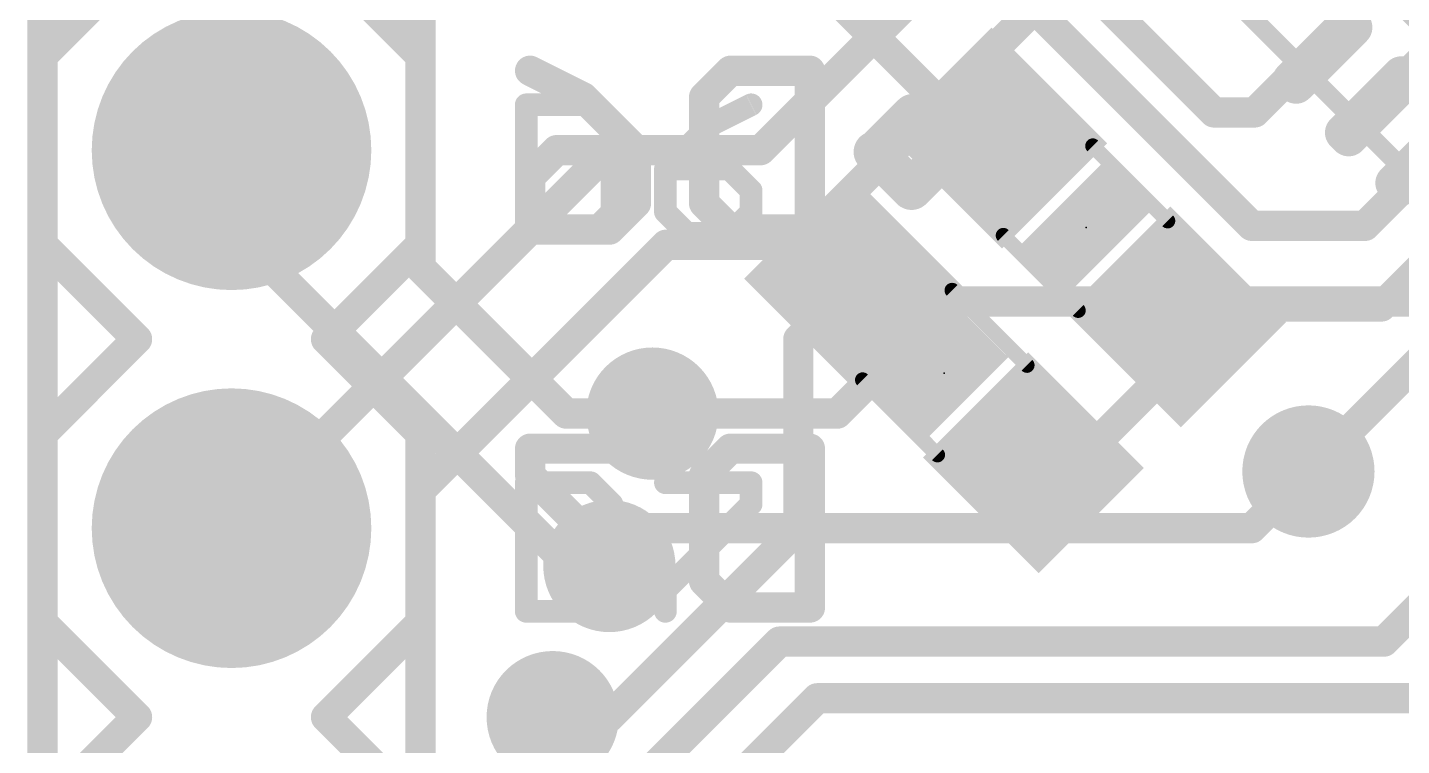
# Model space of a CAD drawing. Extents: x -20 to 87, y -16 to 68.
# Drawn here: x -0.1 to 9.13, y 15.05 to 19.87 of the extents above; entities that cross this region are included whole.
import ezdxf

# ---------------------------------------------------------------- set-up
doc = ezdxf.new("R2010")
doc.units = 0
for name, color, linetype in [('1', 12, 'CONTINUOUS'), ('16', 132, 'CONTINUOUS'), ('17', 110, 'CONTINUOUS'), ('18', 110, 'CONTINUOUS'), ('20', 53, 'CONTINUOUS'), ('21', 41, 'CONTINUOUS'), ('22', 40, 'CONTINUOUS'), ('23', 53, 'CONTINUOUS'), ('51', 53, 'CONTINUOUS')]:
    doc.layers.add(name, color=color, linetype=linetype)

# ---------------------------------------------------------------- blocks, each defined once
blk = doc.blocks.new('RECT')
blk.add_solid([(-0.5, -0.5), (0.5, -0.5), (-0.5, 0.5), (0.5, 0.5)])
blk = doc.blocks.new('ROUNDP')
at = {"const_width": 0.5}
blk.add_lwpolyline([(0, -0.25, 1), (0, 0.25, 1), (0, -0.25)], format="xyb", dxfattribs=at)
blk = doc.blocks.new('RECT128000X48000R85')
at = {"const_width": 0.1275}
blk.add_lwpolyline([(0.3362, -0.0225), (0.3362, 0.0225, 0.4142), (0.2725, 0.0863), (-0.2725, 0.0863, 0.4142), (-0.3362, 0.0225), (-0.3362, -0.0225, 0.4142), (-0.2725, -0.0863), (0.2725, -0.0863, 0.4142)], format="xyb", close=True, dxfattribs=at)
blk.add_solid([(-0.2979, -0.0479), (0.2979, -0.0479), (-0.2979, 0.0479), (0.2979, 0.0479)])
blk = doc.blocks.new('ROUNDV')
at = {"const_width": 0.5}
blk.add_lwpolyline([(0, -0.25, 1), (0, 0.25, 1), (0, -0.25)], format="xyb", dxfattribs=at)

msp = doc.modelspace()

# ---------------------------------------------------------------- linework, layer by layer
at = {"layer": '1', "const_width": 0.2032}
for points in [[(8.128, 18.542), (3.175, 23.495)], [(7.874, 19.304), (5.08, 22.098)], [(2.54, 20.32), (2.54, 18.26)], [(6.268, 19.132), (5.08, 20.32)], [(8.543, 19.6986), (8.1484, 19.304)], [(8.6029, 19.6986), (8.543, 19.6986)], [(8.9564, 19.3451), (9.2963, 19.685)], [(8.1484, 19.304), (7.874, 19.304)], [(6.414, 19.132), (6.268, 19.132)], [(1.3, 19.02), (1.27, 19.05)], [(1.3, 18.5), (1.3, 19.02)], [(9.295, 18.947), (8.89, 18.542)], [(5.459, 18.152), (5.459, 18.671)], [(9.6486, 18.6486), (9, 18)], [(3.544, 16.256), (1.3, 18.5)], [(8.89, 18.542), (8.128, 18.542)], [(9.9323, 18.3143), (8.509, 16.891)], [(2.54, 18.26), (3.52, 17.28)], [(5.452, 18.152), (5.08, 17.78)], [(5.459, 18.152), (5.452, 18.152)], [(7.6861, 18), (7.616, 17.93)], [(7.616, 17.93), (7.616, 17.616)], [(9, 18), (7.6861, 18)], [(5.08, 17.78), (5.08, 16.51)], [(7.616, 17.616), (7, 17)], [(4.099, 17.28), (3.52, 17.28)], [(6.7111, 17), (6.661, 16.95)], [(7, 17), (6.7111, 17)], [(3.81, 15.24), (5.08, 16.51)], [(3.81, 16.256), (3.544, 16.256)], [(9.017, 15.748), (9.398, 16.129)], [(3.175, 13.97), (4.953, 15.748)], [(4.953, 15.748), (9.017, 15.748)], [(5.207, 15.367), (1.27, 11.43)], [(5.207, 15.367), (9.525, 15.367)], [(3.429, 15.24), (3.81, 15.24)]]:
    msp.add_lwpolyline(points, dxfattribs=at)
at = {"layer": '1', "const_width": 0.1016}
for points in [[(8.543, 19.7494, 1), (8.543, 19.6478)], [(8.5789, 19.6627, 1), (8.5071, 19.7345)], [(8.6029, 19.6478, 1), (8.6029, 19.7494)], [(7.874, 19.3548, 1), (7.874, 19.2532)], [(8.1484, 19.2532, 1), (8.1484, 19.3548)], [(8.9205, 19.381, 1), (8.9923, 19.3091)], [(7.8381, 19.2681, 1), (7.9099, 19.3399)], [(8.1125, 19.3399, 1), (8.1843, 19.2681)], [(6.268, 19.1828, 1), (6.268, 19.0812)], [(6.232, 19.0961, 1), (6.3039, 19.168)], [(6.414, 19.0812, 1), (6.414, 19.1828)], [(1.3059, 19.0859, 1), (1.2341, 19.0141)], [(1.3508, 19.02, 1), (1.2492, 19.02)], [(1.2641, 18.9841, 1), (1.3359, 19.0559)], [(5.5098, 18.671, 1), (5.4082, 18.671)], [(1.3359, 18.5359, 1), (1.2641, 18.4641)], [(8.128, 18.5928, 1), (8.128, 18.4912)], [(8.0921, 18.5061, 1), (8.1639, 18.5779)], [(8.8541, 18.5779, 1), (8.9259, 18.5061)], [(8.89, 18.4912, 1), (8.89, 18.5928)], [(1.2492, 18.5, 1), (1.3508, 18.5)], [(2.5759, 18.2959, 1), (2.5041, 18.2241)], [(2.4892, 18.26, 1), (2.5908, 18.26)], [(5.452, 18.2028, 1), (5.452, 18.1012)], [(5.4082, 18.152, 1), (5.5098, 18.152)], [(5.488, 18.1161, 1), (5.4161, 18.188)], [(5.459, 18.1012, 1), (5.459, 18.2028)], [(7.6668, 17.93, 1), (7.5652, 17.93)], [(7.5801, 17.9659, 1), (7.652, 17.894)], [(7.6861, 18.0508, 1), (7.6861, 17.9492)], [(7.722, 17.9641, 1), (7.6502, 18.0359)], [(8.9641, 18.0359, 1), (9.0359, 17.9641)], [(9, 17.9492, 1), (9, 18.0508)], [(5.1308, 17.78, 1), (5.0292, 17.78)], [(5.0441, 17.8159, 1), (5.1159, 17.7441)], [(7.5652, 17.616, 1), (7.6668, 17.616)], [(7.652, 17.5801, 1), (7.5801, 17.652)], [(3.52, 17.3308, 1), (3.52, 17.2292)], [(3.4841, 17.2441, 1), (3.5559, 17.3159)], [(4.099, 17.2292, 1), (4.099, 17.3308)], [(6.7111, 17.0508, 1), (6.7111, 16.9492)], [(6.747, 16.9641, 1), (6.6752, 17.0359)], [(7, 16.9492, 1), (7, 17.0508)], [(6.6251, 16.9859, 1), (6.697, 16.914)], [(6.9641, 17.0359, 1), (7.0359, 16.9641)], [(8.4731, 16.9269, 1), (8.5449, 16.8551)], [(5.0292, 16.51, 1), (5.1308, 16.51)], [(5.1159, 16.4741, 1), (5.0441, 16.5459)], [(3.544, 16.3068, 1), (3.544, 16.2052)], [(3.81, 16.2052, 1), (3.81, 16.3068)], [(3.5081, 16.2201, 1), (3.5799, 16.2919)], [(4.953, 15.7988, 1), (4.953, 15.6972)], [(4.9889, 15.7121, 1), (4.9171, 15.7839)], [(8.9811, 15.7839, 1), (9.0529, 15.7121)], [(9.017, 15.6972, 1), (9.017, 15.7988)], [(5.207, 15.4178, 1), (5.207, 15.3162)], [(5.2429, 15.3311, 1), (5.1711, 15.4029)], [(3.429, 15.2908, 1), (3.429, 15.1892)], [(3.81, 15.1892, 1), (3.81, 15.2908)], [(3.7741, 15.2759, 1), (3.8459, 15.2041)]]:
    msp.add_lwpolyline(points, format="xyb", dxfattribs=at)
at = {"layer": '16', "const_width": 0.2032}
for points in [[(4.826, 19.05), (6.858, 21.082)], [(8.128, 21.082), (9.652, 19.558)], [(6.985, 20.32), (5.08, 18.415)], [(1.27, 16.51), (3.81, 19.05)], [(3.81, 19.05), (4.826, 19.05)], [(4.191, 18.415), (2.54, 16.764)], [(5.08, 18.415), (4.191, 18.415)], [(5.342, 17.28), (6.096, 18.034)], [(6.096, 18.034), (11.557, 18.034)], [(4.099, 17.28), (5.342, 17.28)], [(8.128, 16.51), (8.509, 16.891)], [(2.54, 16.764), (2.54, 7.62)], [(4.064, 16.51), (3.81, 16.256)], [(8.128, 16.51), (4.064, 16.51)], [(3.937, 16.383), (3.81, 16.256)], [(4.064, 16.383), (3.937, 16.383)]]:
    msp.add_lwpolyline(points, dxfattribs=at)
at = {"layer": '16', "const_width": 0.1016}
for points in [[(3.81, 19.1008, 1), (3.81, 18.9992)], [(3.8459, 19.0141, 1), (3.7741, 19.0859)], [(4.7901, 19.0859, 1), (4.8619, 19.0141)], [(4.826, 18.9992, 1), (4.826, 19.1008)], [(4.191, 18.4658, 1), (4.191, 18.3642)], [(4.2269, 18.3791, 1), (4.1551, 18.4509)], [(5.0441, 18.4509, 1), (5.1159, 18.3791)], [(5.08, 18.3642, 1), (5.08, 18.4658)], [(6.096, 18.0848, 1), (6.096, 17.9832)], [(6.1319, 17.9981, 1), (6.0601, 18.0699)], [(4.099, 17.3308, 1), (4.099, 17.2292)], [(5.3061, 17.3159, 1), (5.3779, 17.2441)], [(5.342, 17.2292, 1), (5.342, 17.3308)], [(8.5449, 16.8551, 1), (8.4731, 16.9269)], [(2.5908, 16.764, 1), (2.4892, 16.764)], [(2.5041, 16.7999, 1), (2.5759, 16.7281)], [(1.2341, 16.5459, 1), (1.3059, 16.4741)], [(4.064, 16.5608, 1), (4.064, 16.4592)], [(4.0999, 16.4741, 1), (4.0281, 16.5459)], [(8.0921, 16.5459, 1), (8.1639, 16.4741)], [(8.128, 16.4592, 1), (8.128, 16.5608)], [(3.937, 16.4338, 1), (3.937, 16.3322)], [(3.9729, 16.3471, 1), (3.9011, 16.4189)], [(4.064, 16.3322, 1), (4.064, 16.4338)], [(3.7741, 16.2919, 1), (3.8459, 16.2201)], [(3.7741, 16.2919, 1), (3.8459, 16.2201)]]:
    msp.add_lwpolyline(points, format="xyb", dxfattribs=at)
at = {"layer": '20', "const_width": 0.2032}
msp.add_lwpolyline([(0, 0), (0, 43.18)], dxfattribs=at)
at = {"layer": '21'}
for points, const_width in [([(0.635, 20.32), (0, 19.685)], 0.2032), ([(2.54, 19.685), (1.905, 20.32)], 0.2032), ([(0, 18.415), (0, 19.685)], 0.2032), ([(2.54, 19.685), (2.54, 18.415)], 0.2032), ([(3.2512, 19.3555), (3.2512, 18.4912)], 0.1524), ([(3.6834, 19.3555), (3.2512, 19.3555)], 0.1524), ([(3.8274, 19.2115), (3.6834, 19.3555)], 0.1524), ([(4.7629, 19.3555), (4.4748, 19.2115)], 0.1524), ([(5.6007, 19.0386), (5.8507, 19.2886)], 0.2794), ([(5.8507, 19.2886), (6.3506, 18.7886)], 0.2794), ([(3.8274, 18.6353), (3.8274, 19.2115)], 0.1524), ([(4.4748, 19.2115), (4.1867, 18.9234)], 0.1524), ([(6.3506, 18.7886), (6.6006, 19.0386)], 0.2794), ([(4.1867, 18.9234), (4.1867, 18.6353)], 0.1524), ([(4.6189, 18.9234), (4.1867, 18.9234)], 0.1524), ([(4.7629, 18.7793), (4.6189, 18.9234)], 0.1524), ([(4.7629, 18.6353), (4.7629, 18.7793)], 0.1524), ([(3.6834, 18.4912), (3.8274, 18.6353)], 0.1524), ([(4.1867, 18.6353), (4.3308, 18.4912)], 0.1524), ([(4.6189, 18.4912), (4.7629, 18.6353)], 0.1524), ([(3.2512, 18.4912), (3.6834, 18.4912)], 0.1524), ([(4.3308, 18.4912), (4.6189, 18.4912)], 0.1524), ([(0.635, 17.78), (0, 18.415)], 0.2032), ([(2.54, 18.415), (1.905, 17.78)], 0.2032), ([(0.635, 17.78), (0, 17.145)], 0.2032), ([(2.54, 17.145), (1.905, 17.78)], 0.2032), ([(0, 15.875), (0, 17.145)], 0.2032), ([(2.54, 17.145), (2.54, 15.875)], 0.2032), ([(3.2512, 16.8155), (3.2512, 15.9512)], 0.1524), ([(3.6834, 16.8155), (3.2512, 16.8155)], 0.1524), ([(3.8274, 16.6715), (3.6834, 16.8155)], 0.1524), ([(4.1867, 16.8155), (4.7629, 16.8155)], 0.1524), ([(4.7629, 16.8155), (4.7629, 16.6715)], 0.1524), ([(3.8274, 16.0953), (3.8274, 16.6715)], 0.1524), ([(4.7629, 16.6715), (4.1867, 16.0953)], 0.1524), ([(3.6834, 15.9512), (3.8274, 16.0953)], 0.1524), ([(4.1867, 16.0953), (4.1867, 15.9512)], 0.1524), ([(3.2512, 15.9512), (3.6834, 15.9512)], 0.1524), ([(0.635, 15.24), (0, 15.875)], 0.2032), ([(2.54, 15.875), (1.905, 15.24)], 0.2032), ([(0, 14.605), (0.635, 15.24)], 0.2032), ([(1.905, 15.24), (2.54, 14.605)], 0.2032)]:
    msp.add_lwpolyline(points, dxfattribs=dict(at, const_width=const_width))
for points, const_width in [([(0.0508, 19.685, 1), (-0.0508, 19.685)], 0.1016), ([(-0.0359, 19.7209, 1), (0.0359, 19.6491)], 0.1016), ([(2.5908, 19.685, 1), (2.4892, 19.685)], 0.1016), ([(2.5041, 19.6491, 1), (2.5759, 19.7209)], 0.1016), ([(3.2893, 19.3555, 1), (3.2131, 19.3555)], 0.0762), ([(3.2512, 19.3936, 1), (3.2512, 19.3174)], 0.0762), ([(3.7103, 19.3825, 1), (3.6564, 19.3286)], 0.0762), ([(3.6834, 19.3174, 1), (3.6834, 19.3936)], 0.0762), ([(4.78, 19.3215, 1), (4.7459, 19.3896)], 0.0762), ([(5.9001, 19.338, 1), (5.8013, 19.2392)], 0.1397), ([(5.9001, 19.2392, 1), (5.8013, 19.338)], 0.1397), ([(3.8655, 19.2115, 1), (3.7893, 19.2115)], 0.0762), ([(3.8005, 19.1845, 1), (3.8544, 19.2384)], 0.0762), ([(4.4578, 19.2456, 1), (4.4919, 19.1774)], 0.0762), ([(4.5018, 19.1845, 1), (4.4479, 19.2384)], 0.0762), ([(5.5513, 19.088, 1), (5.6501, 18.9892)], 0.1397), ([(6.65, 18.9892, 1), (6.5512, 19.088)], 0.1397), ([(4.2248, 18.9234, 1), (4.1486, 18.9234)], 0.0762), ([(4.1867, 18.9615, 1), (4.1867, 18.8853)], 0.0762), ([(4.1598, 18.9503, 1), (4.2137, 18.8964)], 0.0762), ([(4.6458, 18.9503, 1), (4.5919, 18.8964)], 0.0762), ([(4.6189, 18.8853, 1), (4.6189, 18.9615)], 0.0762), ([(4.801, 18.7793, 1), (4.7248, 18.7793)], 0.0762), ([(4.736, 18.7524, 1), (4.7899, 18.8063)], 0.0762), ([(6.3012, 18.838, 1), (6.4, 18.7392)], 0.1397), ([(6.3012, 18.7392, 1), (6.4, 18.838)], 0.1397), ([(3.7893, 18.6353, 1), (3.8655, 18.6353)], 0.0762), ([(3.8544, 18.6083, 1), (3.8005, 18.6622)], 0.0762), ([(4.2137, 18.6622, 1), (4.1598, 18.6083)], 0.0762), ([(4.1486, 18.6353, 1), (4.2248, 18.6353)], 0.0762), ([(4.7248, 18.6353, 1), (4.801, 18.6353)], 0.0762), ([(4.7899, 18.6083, 1), (4.736, 18.6622)], 0.0762), ([(3.2512, 18.5293, 1), (3.2512, 18.4531)], 0.0762), ([(3.6834, 18.4531, 1), (3.6834, 18.5293)], 0.0762), ([(4.3308, 18.5293, 1), (4.3308, 18.4531)], 0.0762), ([(4.6189, 18.4531, 1), (4.6189, 18.5293)], 0.0762), ([(0.0359, 18.4509, 1), (-0.0359, 18.3791)], 0.1016), ([(2.5759, 18.3791, 1), (2.5041, 18.4509)], 0.1016), ([(3.2131, 18.4912, 1), (3.2893, 18.4912)], 0.0762), ([(3.6564, 18.5181, 1), (3.7103, 18.4643)], 0.0762), ([(4.3038, 18.4643, 1), (4.3577, 18.5181)], 0.0762), ([(4.5919, 18.5181, 1), (4.6458, 18.4643)], 0.0762), ([(-0.0508, 18.415, 1), (0.0508, 18.415)], 0.1016), ([(2.4892, 18.415, 1), (2.5908, 18.415)], 0.1016), ([(0.6709, 17.7441, 1), (0.5991, 17.8159)], 0.1016), ([(0.5991, 17.7441, 1), (0.6709, 17.8159)], 0.1016), ([(1.9409, 17.8159, 1), (1.8691, 17.7441)], 0.1016), ([(1.8691, 17.8159, 1), (1.9409, 17.7441)], 0.1016), ([(0.0508, 17.145, 1), (-0.0508, 17.145)], 0.1016), ([(-0.0359, 17.1809, 1), (0.0359, 17.1091)], 0.1016), ([(2.5908, 17.145, 1), (2.4892, 17.145)], 0.1016), ([(2.5041, 17.1091, 1), (2.5759, 17.1809)], 0.1016), ([(3.2893, 16.8155, 1), (3.2131, 16.8155)], 0.0762), ([(3.2512, 16.8536, 1), (3.2512, 16.7774)], 0.0762), ([(3.7103, 16.8425, 1), (3.6564, 16.7886)], 0.0762), ([(3.6834, 16.7774, 1), (3.6834, 16.8536)], 0.0762), ([(4.1867, 16.8536, 1), (4.1867, 16.7774)], 0.0762), ([(4.801, 16.8155, 1), (4.7248, 16.8155)], 0.0762), ([(4.7629, 16.7774, 1), (4.7629, 16.8536)], 0.0762), ([(3.8655, 16.6715, 1), (3.7893, 16.6715)], 0.0762), ([(3.8005, 16.6445, 1), (3.8544, 16.6984)], 0.0762), ([(4.7899, 16.6445, 1), (4.736, 16.6984)], 0.0762), ([(4.7248, 16.6715, 1), (4.801, 16.6715)], 0.0762), ([(3.8544, 16.0683, 1), (3.8005, 16.1222)], 0.0762), ([(4.2248, 16.0953, 1), (4.1486, 16.0953)], 0.0762), ([(3.7893, 16.0953, 1), (3.8655, 16.0953)], 0.0762), ([(4.1598, 16.1222, 1), (4.2137, 16.0683)], 0.0762), ([(3.2512, 15.9893, 1), (3.2512, 15.9131)], 0.0762), ([(3.2131, 15.9512, 1), (3.2893, 15.9512)], 0.0762), ([(3.6564, 15.9781, 1), (3.7103, 15.9243)], 0.0762), ([(3.6834, 15.9131, 1), (3.6834, 15.9893)], 0.0762), ([(4.1486, 15.9512, 1), (4.2248, 15.9512)], 0.0762), ([(0.0359, 15.9109, 1), (-0.0359, 15.8391)], 0.1016), ([(-0.0508, 15.875, 1), (0.0508, 15.875)], 0.1016), ([(2.4892, 15.875, 1), (2.5908, 15.875)], 0.1016), ([(2.5759, 15.8391, 1), (2.5041, 15.9109)], 0.1016), ([(0.6709, 15.2041, 1), (0.5991, 15.2759)], 0.1016), ([(1.9409, 15.2759, 1), (1.8691, 15.2041)], 0.1016), ([(0.5991, 15.2041, 1), (0.6709, 15.2759)], 0.1016), ([(1.8691, 15.2759, 1), (1.9409, 15.2041)], 0.1016)]:
    msp.add_lwpolyline(points, format="xyb", dxfattribs=dict(at, const_width=const_width))
at = {"layer": '22'}
for points, const_width in [([(3.277, 19.5843), (3.6329, 19.4064)], 0.2032), ([(4.4464, 19.4064), (4.6243, 19.5843)], 0.2032), ([(4.6243, 19.5843), (5.1582, 19.5843)], 0.2032), ([(5.1582, 19.5843), (5.1582, 18.5166)], 0.2032), ([(3.6329, 19.4064), (3.9888, 19.0505)], 0.2032), ([(4.4464, 18.6945), (4.4464, 19.4064)], 0.2032), ([(6.3413, 19.2886), (5.8414, 18.7886)], 0.2794), ([(6.5913, 19.0386), (6.3413, 19.2886)], 0.2794), ([(3.277, 18.8725), (3.4549, 19.0505)], 0.2032), ([(3.4549, 19.0505), (3.9888, 19.0505)], 0.2032), ([(3.9888, 19.0505), (3.9888, 18.6945)], 0.2032), ([(5.8414, 18.7886), (5.5914, 19.0386)], 0.2794), ([(3.277, 18.6945), (3.277, 18.8725)], 0.2032), ([(3.4549, 18.5166), (3.277, 18.6945)], 0.2032), ([(3.9888, 18.6945), (3.8109, 18.5166)], 0.2032), ([(4.6243, 18.5166), (4.4464, 18.6945)], 0.2032), ([(3.8109, 18.5166), (3.4549, 18.5166)], 0.2032), ([(5.1582, 18.5166), (4.6243, 18.5166)], 0.2032), ([(3.9888, 17.0443), (3.277, 17.0443)], 0.2032), ([(3.277, 17.0443), (3.277, 16.8664)], 0.2032), ([(4.4464, 16.8664), (4.6243, 17.0443)], 0.2032), ([(4.6243, 17.0443), (5.1582, 17.0443)], 0.2032), ([(5.1582, 17.0443), (5.1582, 15.9766)], 0.2032), ([(3.277, 16.8664), (3.9888, 16.1546)], 0.2032), ([(4.4464, 16.1546), (4.4464, 16.8664)], 0.2032), ([(3.9888, 16.1546), (3.9888, 15.9766)], 0.2032), ([(4.6243, 15.9766), (4.4464, 16.1546)], 0.2032), ([(5.1582, 15.9766), (4.6243, 15.9766)], 0.2032)]:
    msp.add_lwpolyline(points, dxfattribs=dict(at, const_width=const_width))
for points, const_width in [([(3.2997, 19.6297, 1), (3.2543, 19.5389)], 0.1016), ([(4.6243, 19.6351, 1), (4.6243, 19.5335)], 0.1016), ([(4.6603, 19.5484, 1), (4.5884, 19.6202)], 0.1016), ([(5.209, 19.5843, 1), (5.1074, 19.5843)], 0.1016), ([(5.1582, 19.5335, 1), (5.1582, 19.6351)], 0.1016), ([(3.6688, 19.4423, 1), (3.597, 19.3704)], 0.1016), ([(3.6102, 19.3609, 1), (3.6556, 19.4518)], 0.1016), ([(4.4972, 19.4064, 1), (4.3956, 19.4064)], 0.1016), ([(4.4105, 19.4423, 1), (4.4823, 19.3704)], 0.1016), ([(6.3907, 19.338, 1), (6.2919, 19.2392)], 0.1397), ([(6.3907, 19.2392, 1), (6.2919, 19.338)], 0.1397), ([(3.4549, 19.1013, 1), (3.4549, 18.9997)], 0.1016), ([(3.4909, 19.0145, 1), (3.419, 19.0864)], 0.1016), ([(4.0396, 19.0505, 1), (3.938, 19.0505)], 0.1016), ([(3.9529, 19.0145, 1), (4.0247, 19.0864)], 0.1016), ([(3.9888, 18.9997, 1), (3.9888, 19.1013)], 0.1016), ([(5.6408, 19.088, 1), (5.542, 18.9892)], 0.1397), ([(6.5419, 18.9892, 1), (6.6407, 19.088)], 0.1397), ([(3.3278, 18.8725, 1), (3.2262, 18.8725)], 0.1016), ([(3.2411, 18.9084, 1), (3.3129, 18.8366)], 0.1016), ([(5.792, 18.838, 1), (5.8908, 18.7392)], 0.1397), ([(5.792, 18.7392, 1), (5.8908, 18.838)], 0.1397), ([(3.3129, 18.7305, 1), (3.2411, 18.6586)], 0.1016), ([(4.0247, 18.6586, 1), (3.9529, 18.7305)], 0.1016), ([(4.4823, 18.7305, 1), (4.4105, 18.6586)], 0.1016), ([(3.2262, 18.6945, 1), (3.3278, 18.6945)], 0.1016), ([(3.938, 18.6945, 1), (4.0396, 18.6945)], 0.1016), ([(4.3956, 18.6945, 1), (4.4972, 18.6945)], 0.1016), ([(3.4549, 18.5674, 1), (3.4549, 18.4658)], 0.1016), ([(3.419, 18.4807, 1), (3.4909, 18.5525)], 0.1016), ([(3.7749, 18.5525, 1), (3.8468, 18.4807)], 0.1016), ([(3.8109, 18.4658, 1), (3.8109, 18.5674)], 0.1016), ([(4.6243, 18.5674, 1), (4.6243, 18.4658)], 0.1016), ([(4.5884, 18.4807, 1), (4.6603, 18.5525)], 0.1016), ([(5.1074, 18.5166, 1), (5.209, 18.5166)], 0.1016), ([(5.1582, 18.4658, 1), (5.1582, 18.5674)], 0.1016), ([(3.277, 17.0951, 1), (3.277, 16.9935)], 0.1016), ([(3.3278, 17.0443, 1), (3.2262, 17.0443)], 0.1016), ([(3.9888, 16.9935, 1), (3.9888, 17.0951)], 0.1016), ([(4.6243, 17.0951, 1), (4.6243, 16.9935)], 0.1016), ([(4.6603, 17.0084, 1), (4.5884, 17.0802)], 0.1016), ([(5.209, 17.0443, 1), (5.1074, 17.0443)], 0.1016), ([(5.1582, 16.9935, 1), (5.1582, 17.0951)], 0.1016), ([(3.3129, 16.9023, 1), (3.2411, 16.8304)], 0.1016), ([(3.2262, 16.8664, 1), (3.3278, 16.8664)], 0.1016), ([(4.4972, 16.8664, 1), (4.3956, 16.8664)], 0.1016), ([(4.4105, 16.9023, 1), (4.4823, 16.8304)], 0.1016), ([(4.0396, 16.1546, 1), (3.938, 16.1546)], 0.1016), ([(4.4823, 16.1905, 1), (4.4105, 16.1186)], 0.1016), ([(3.9529, 16.1186, 1), (4.0247, 16.1905)], 0.1016), ([(4.3956, 16.1546, 1), (4.4972, 16.1546)], 0.1016), ([(4.6243, 16.0274, 1), (4.6243, 15.9258)], 0.1016), ([(5.1582, 15.9258, 1), (5.1582, 16.0274)], 0.1016), ([(3.938, 15.9766, 1), (4.0396, 15.9766)], 0.1016), ([(4.5884, 15.9407, 1), (4.6603, 16.0125)], 0.1016), ([(5.1074, 15.9766, 1), (5.209, 15.9766)], 0.1016)]:
    msp.add_lwpolyline(points, format="xyb", dxfattribs=dict(at, const_width=const_width))
at = {"layer": '23'}
for p in [(7.015, 18.531), (6.06, 17.551)]:
    msp.add_point(p, dxfattribs=at)
at = {"layer": '51'}
for points, const_width in [([(7.7503, 20.32), (12.7, 15.3703)], 0.127), ([(7.563, 18.5755), (7.0595, 19.079)], 0.1016), ([(6.9613, 17.9738), (6.4578, 18.4773)], 0.1016), ([(6.1137, 18.1082), (6.6172, 17.6047)], 0.1016), ([(5.512, 17.5065), (6.0155, 17.003)], 0.1016)]:
    msp.add_lwpolyline(points, dxfattribs=dict(at, const_width=const_width))
at = {"layer": '51', "const_width": 0.0508}
for points in [[(7.0775, 19.097, 1), (7.0416, 19.061)], [(7.545, 18.5576, 1), (7.581, 18.5935)], [(6.4758, 18.4952, 1), (6.4398, 18.4593)], [(6.1317, 18.1262, 1), (6.0958, 18.0902)], [(6.9433, 17.9558, 1), (6.9792, 17.9918)], [(6.5992, 17.5868, 1), (6.6352, 17.6227)], [(5.53, 17.5244, 1), (5.494, 17.4885)], [(5.9975, 16.985, 1), (6.0334, 17.021)]]:
    msp.add_lwpolyline(points, format="xyb", dxfattribs=at)

# ---------------------------------------------------------------- block references
at = {"layer": '1', "rotation": 225}
for p in [(8.6029, 19.6986), (8.9564, 19.3451), (9.295, 19.0065)]:
    msp.add_blockref('RECT128000X48000R85', p, dxfattribs=at)
at = {"layer": '1', "xscale": 1.1}
for p, rotation in [((6.414, 19.132), 135), ((5.459, 18.152), 315), ((7.616, 17.93), 135), ((6.661, 16.95), 315)]:
    msp.add_blockref('RECT', p, dxfattribs=dict(at, rotation=rotation))
at = {"layer": '17', "xscale": 1.8796, "yscale": 1.8796}
for p in [(1.27, 19.05), (1.27, 19.05), (1.27, 16.51), (1.27, 16.51)]:
    msp.add_blockref('ROUNDP', p, dxfattribs=at)
at = {"layer": '18', "xscale": 0.889, "yscale": 0.889}
for p in [(4.099, 17.28), (4.099, 17.28), (8.509, 16.891), (8.509, 16.891), (3.81, 16.256), (3.81, 16.256), (3.429, 15.24), (3.429, 15.24)]:
    msp.add_blockref('ROUNDV', p, dxfattribs=at)
at = {"layer": '21', "xscale": 0.4572, "yscale": 0.762}
for p, rotation in [((7.015, 18.531), 135), ((6.06, 17.551), 315)]:
    msp.add_blockref('RECT', p, dxfattribs=dict(at, rotation=rotation))
at = {"layer": '51'}
for p, xscale, yscale, rotation in [((6.6011, 18.9377), 0.5001, 0.95, 135), ((1.27, 19.05), 0.508, 0.508, 270), ((7.4273, 18.1115), 0.5001, 0.95, 135), ((5.6477, 17.9705), 0.5001, 0.95, 315), ((6.4739, 17.1443), 0.5001, 0.95, 315), ((1.27, 16.51), 0.508, 0.508, 270)]:
    msp.add_blockref('RECT', p, dxfattribs=dict(at, xscale=xscale, yscale=yscale, rotation=rotation))

doc.saveas('drawing.dxf')
